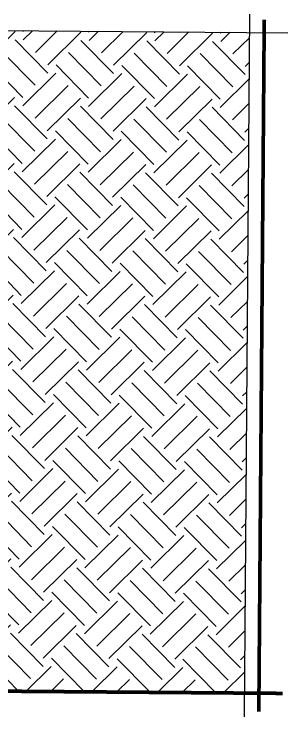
# Model space of a CAD drawing. Extents: x 33 to 1815, y -14679 to 245.
# Drawn here: x 41.458 to 42.205, y -0.909 to 1.005 of the extents above; entities that cross this region are included whole.
import ezdxf

# ---------------------------------------------------------------- set-up
doc = ezdxf.new("R2010")
doc.units = 0
doc.header["$MEASUREMENT"] = 0
doc.layers.add('TEXTO', color=1, linetype='CONTINUOUS')

msp = doc.modelspace()

# ---------------------------------------------------------------- hatches: boundary and pattern name
at = {"layer": 'TEXTO'}
h = msp.add_hatch(dxfattribs=at)
h.set_pattern_fill('EARTH,_O', color=256, scale=2, angle=135)
h.set_pattern_definition([(314.55, (-127.8193951456843, -32.93899153787289), (-0.001410600830602331, -0.1795995829763998), [0.127, -0.127]), (314.55, (-127.8533345551481, -32.97240197202522), (-0.001410600830602331, -0.1795995829763998), [0.127, -0.127]), (314.55, (-127.8872739646119, -33.00581240617755), (-0.001410600830602331, -0.1795995829763998), [0.127, -0.127]), (224.55, (-127.8874502897157, -33.02826235404959), (-0.1795995829763998, 0.001410600830602331), [0.127, -0.127]), (224.55, (-127.8540398555634, -33.06220176351342), (-0.1795995829763998, 0.001410600830602331), [0.127, -0.127]), (224.55, (-127.8206294214111, -33.09614117297723), (-0.1795995829763998, 0.001410600830602331), [0.127, -0.127])])
edge = h.paths.add_edge_path()
edge.add_ellipse((42.9991584355054, -1.868739997189677), major_axis=(2.099656308011451, -2.099656308011451), ratio=0.9999999999999717, start_angle=168.4895702213435, end_angle=184.5412026322293, ccw=False)
edge.add_ellipse((41.84805965330493, 1.194887732689251), major_axis=(0.5396012227416934, -0.5396012227416935), ratio=0.999999999999982, start_angle=242.67618122300098, end_angle=275.3097169963447, ccw=False)
edge.add_line((41.12097645968769, 0.9631788879551788), (42.10008089844764, 0.9554888615549352))
edge.add_line((42.10008089844764, 0.9554888615549357), (42.08594387684796, -0.8444556222056863))
edge.add_line((42.08594387684796, -0.8444556222056869), (41.01214774954941, -0.8360218737305359))
edge.add_ellipse((37.94199110073338, -1.282512019956044), major_axis=(2.193765635207396, -2.193765635207397), ratio=0.9999999994105044, start_angle=53.27446563747726, end_angle=53.36651893562981)
edge.add_ellipse((41.90496790919593, -2.213410041891495), major_axis=(1.163878323564333, -1.163878323564333), ratio=0.9999999999999709, start_angle=155.0719328105457, end_angle=167.8789105158674, ccw=False)
edge.add_ellipse((36.21199926712846, -4.298967669555146), major_axis=(4.443271865989757, -4.443271865989759), ratio=0.9999999999999798, start_angle=80.30506664071618, end_angle=88.89869051833367)

# ---------------------------------------------------------------- linework, layer by layer
for p, q in [((42.10047359349208, 1.005487319437175), (42.0854333732902, -0.9094536174525976)), ((40.09014289158161, 0.9712752023412445), (42.20507766000035, 0.9546642019616209))]:
    msp.add_line(p, q, dxfattribs=at)
at = {"layer": 'TEXTO', "const_width": 0.01}
for points in [[(42.14035455128454, 0.9901736260369551), (42.12554994810932, -0.8947682361234746)], [(42.19094063840067, -0.8452802817990017), (40.09100540734661, -0.8287870899327077)]]:
    msp.add_lwpolyline(points, dxfattribs=at)

doc.saveas('drawing.dxf')
